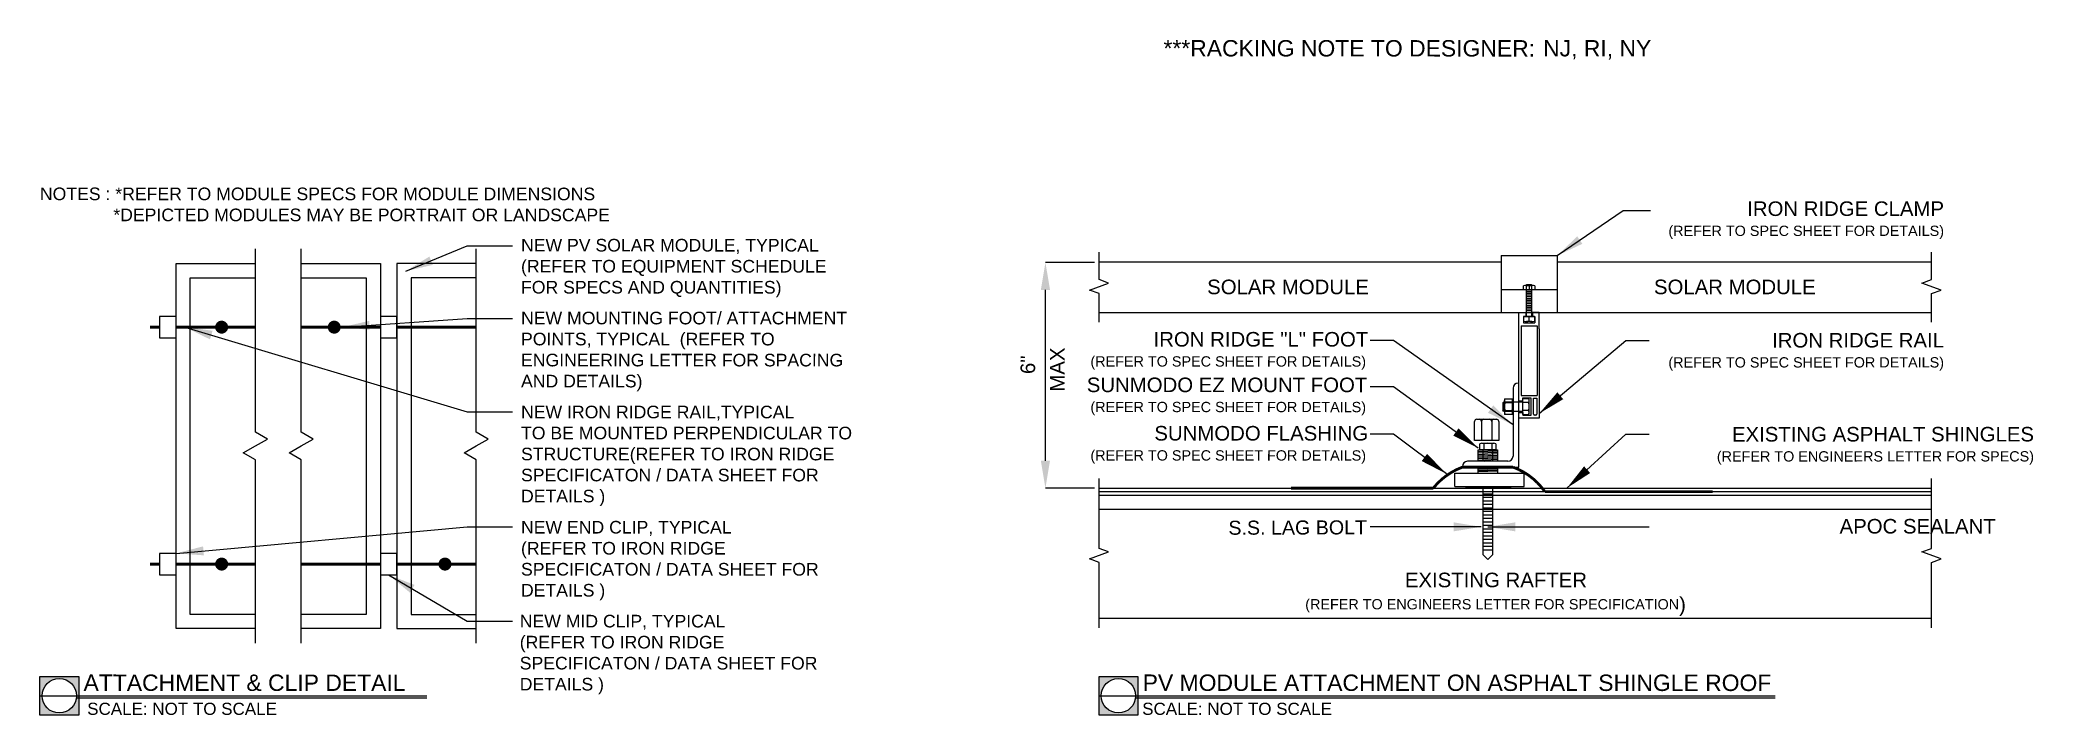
# Model space of a CAD drawing. Header units: feet. Extents: x 220 to 825, y 2730 to 2935.
import ezdxf

# ---------------------------------------------------------------- set-up
doc = ezdxf.new("R2010")
doc.units = ezdxf.units.FT
doc.header["$MEASUREMENT"] = 0
doc.linetypes.add('HIDDEN', pattern=[0.375, 0.25, -0.125])
doc.styles.add('PAPER SPACE TXT', font='technic_.ttf', dxfattribs={"height": 0.125})
doc.styles.add('TITLE BBLOCK TEXT', font='ARIALUNI.TTF')
doc.dimstyles.new('PAPER SPACE', dxfattribs={"dimscale": 0, "dimtxt": 0.125, "dimasz": 0.125, "dimexe": 0, "dimexo": 0.020508, "dimgap": 0.041992, "dimtad": 1, "dimdec": 4, "dimzin": 3, "dimdsep": 46, "dimlunit": 4, "dimtxsty": 'PAPER SPACE TXT', "dimcen": 0.125, "dimclrd": 1, "dimclre": 1, "dimclrt": 7, "dimadec": 0, "dimazin": 0, "dimtfac": 1, "dimtdec": 4, "dimtofl": 0, "dimtmove": 2, "dimatfit": 3, "dimfxl": 1, "dimfrac": 2, "dimtolj": 1, "dimtzin": 0, "dimarcsym": 1})

msp = doc.modelspace()

# ---------------------------------------------------------------- hatches: boundary and pattern name
h = msp.add_hatch(color=6)
h.dxf.hatch_style = 1
h.paths.add_polyline_path([(231.44, 2741.62), (219.65, 2741.62), (219.65, 2729.83), (231.44, 2729.83)])
h.paths.add_polyline_path([(230.78, 2735.73, -1), (220.31, 2735.73, -1)], flags=16)
h = msp.add_hatch(color=6)
h.dxf.hatch_style = 1
h.paths.add_polyline_path([(552.89, 2741.62), (541.11, 2741.62), (541.11, 2729.83), (552.89, 2729.83)])
h.paths.add_polyline_path([(552.23, 2735.73, -1), (541.77, 2735.73, -1)], flags=16)

# ---------------------------------------------------------------- linework, layer by layer
for p, q in [((663.14, 2869.43), (663.14, 2852.19)), ((663.14, 2869.43), (680.17, 2869.43)), ((680.17, 2869.43), (680.17, 2852.19)), ((680.17, 2859.01), (663.14, 2859.01)), ((670.64, 2850.97), (669.96, 2850.97)), ((669.96, 2850.97), (669.96, 2849.05)), ((670.64, 2852.21), (670.64, 2850.97)), ((672.66, 2852.21), (672.66, 2850.97)), ((672.66, 2850.97), (673.35, 2850.97)), ((673.35, 2850.97), (673.35, 2849.05)), ((669.19, 2848.15), (674.13, 2848.15)), ((669.19, 2848.15), (669.19, 2826.94)), ((669.96, 2849.05), (673.35, 2849.05)), ((674.13, 2848.15), (674.13, 2826.94)), ((669.67, 2825.24), (668.56, 2825.24)), ((669.19, 2826.94), (674.13, 2826.94)), ((671.65, 2826.13), (669.67, 2826.13)), ((669.67, 2826.13), (669.67, 2825.24)), ((672.29, 2826.13), (671.65, 2826.13)), ((672.29, 2821.01), (672.29, 2826.13)), ((673.01, 2826.13), (673.96, 2826.13)), ((673.01, 2821.27), (673.01, 2826.13)), ((673.96, 2826.13), (673.96, 2821.27)), ((668.56, 2821.73), (669.71, 2821.73)), ((669.71, 2821.73), (669.71, 2821.01)), ((669.71, 2821.01), (672.29, 2821.01)), ((673.71, 2821.01), (673.26, 2821.01)), ((651.43, 2805.4), (651.43, 2805.18)), ((651.43, 2805.18), (668.56, 2805.18))]:
    msp.add_line(p, q)
at = {"color": 1}
for p, q in [((539.74, 2867.36), (524.85, 2867.36)), ((524.85, 2807.12), (524.85, 2859.03)), ((670.78, 2860.39), (672.52, 2860.39)), ((670.9, 2860.51), (671.02, 2860.63)), ((670.9, 2860.39), (670.9, 2860.51)), ((672.4, 2860.51), (670.9, 2860.51)), ((670.9, 2859.01), (670.9, 2860.39)), ((670.9, 2850.97), (670.9, 2859.01)), ((670.9, 2859.01), (672.4, 2859.01)), ((672.4, 2858.48), (670.9, 2858.48)), ((672.4, 2857.95), (670.9, 2857.95)), ((672.4, 2857.42), (670.9, 2857.42)), ((672.4, 2856.88), (670.9, 2856.88)), ((672.4, 2856.35), (670.9, 2856.35)), ((672.4, 2855.82), (670.9, 2855.82)), ((671.02, 2860.63), (672.28, 2860.63)), ((671.65, 2860.29), (671.65, 2859.01)), ((672.4, 2860.51), (672.28, 2860.63)), ((672.4, 2860.51), (672.4, 2860.39)), ((672.4, 2860.39), (672.4, 2859.01)), ((672.4, 2859.01), (672.4, 2850.97)), ((673.25, 2850.97), (670.06, 2850.97)), ((670.06, 2849.51), (670.06, 2850.97)), ((670.06, 2850.97), (673.25, 2850.97)), ((672.4, 2855.29), (670.9, 2855.29)), ((670.9, 2850.97), (670.9, 2855.11)), ((672.4, 2854.76), (670.9, 2854.76)), ((672.4, 2854.22), (670.9, 2854.22)), ((672.4, 2853.69), (670.9, 2853.69)), ((672.4, 2853.16), (670.9, 2853.16)), ((672.4, 2852.63), (670.9, 2852.63)), ((671.65, 2849.51), (671.65, 2850.97)), ((672.4, 2855.11), (672.4, 2850.97)), ((673.25, 2850.97), (673.25, 2849.51)), ((672.45, 2849.39), (670.85, 2849.39)), ((664.18, 2825.96), (664.18, 2821.18)), ((664.18, 2825.36), (664.18, 2825.37)), ((666.65, 2825.96), (666.65, 2821.18)), ((666.77, 2829.16), (666.77, 2808.52)), ((668.56, 2830.72), (668.33, 2830.72)), ((668.56, 2805.18), (668.56, 2830.72)), ((671.69, 2821.77), (671.69, 2825.37)), ((663.91, 2824.95), (663.64, 2824.68)), ((663.64, 2824.68), (663.64, 2822.46)), ((663.91, 2822.19), (663.64, 2822.46)), ((664.18, 2824.95), (663.91, 2824.95)), ((663.91, 2822.19), (663.91, 2824.95)), ((663.91, 2822.19), (664.18, 2822.19)), ((668.56, 2824.95), (664.18, 2824.95)), ((664.18, 2822.19), (668.56, 2822.19)), ((664.18, 2821.77), (664.18, 2821.78)), ((664.34, 2824.77), (666.49, 2824.77)), ((664.34, 2822.37), (666.49, 2822.37)), ((669.67, 2824.95), (668.56, 2824.95)), ((668.56, 2822.19), (669.67, 2822.19)), ((671.49, 2824.77), (669.67, 2824.77)), ((671.49, 2822.37), (669.67, 2822.37)), ((657.29, 2812.46), (660.92, 2812.46)), ((657.7, 2806.96), (657.7, 2810.42)), ((657.89, 2812.26), (657.89, 2810.42)), ((660.31, 2812.26), (660.31, 2810.42)), ((660.5, 2810.42), (660.5, 2806.96)), ((665.21, 2806.96), (652.99, 2806.96)), ((539.74, 2798.79), (524.85, 2798.79)), ((541.11, 2797.73), (793.8, 2797.73)), ((657.7, 2778.56), (657.7, 2798.79)), ((660.5, 2796.98), (657.7, 2796.98)), ((660.5, 2795.92), (657.7, 2795.92)), ((660.5, 2798.79), (660.5, 2778.56)), ((660.5, 2794.86), (657.7, 2794.86)), ((660.5, 2793.79), (657.7, 2793.79)), ((660.5, 2792.73), (657.7, 2792.73)), ((660.5, 2791.66), (657.7, 2791.66)), ((660.5, 2790.6), (657.7, 2790.6)), ((660.5, 2789.53), (657.7, 2789.53)), ((660.5, 2788.47), (657.7, 2788.47)), ((660.5, 2787.41), (657.7, 2787.41)), ((660.5, 2786.34), (657.7, 2786.34)), ((660.5, 2785.28), (657.7, 2785.28)), ((660.5, 2784.21), (657.7, 2784.21)), ((660.5, 2783.15), (657.7, 2783.15)), ((660.5, 2782.08), (657.7, 2782.08)), ((660.5, 2781.02), (657.7, 2781.02)), ((660.5, 2779.96), (657.7, 2779.96)), ((657.7, 2778.56), (659.1, 2777.16)), ((660.5, 2778.56), (659.1, 2777.16)), ((541.11, 2759.33), (793.8, 2759.33))]:
    msp.add_line(p, q, dxfattribs=at)
at = {"color": 6}
for p, q in [((541.11, 2867.52), (663.14, 2867.52)), ((680.17, 2867.52), (793.8, 2867.52)), ((541.11, 2852.19), (793.8, 2852.19)), ((541.11, 2798.79), (793.8, 2798.79)), ((541.11, 2796.66), (793.8, 2796.66)), ((541.11, 2792.4), (793.8, 2792.4)), ((219.65, 2735.73), (337.09, 2735.73)), ((541.11, 2735.73), (746.3, 2735.73))]:
    msp.add_line(p, q, dxfattribs=at)
at = {"color": 1, "linetype": 'Continuous'}
for p, q in [((256.01, 2850.98), (256.01, 2844.43)), ((261.02, 2850.98), (256.01, 2850.98)), ((261.02, 2844.43), (261.02, 2850.98)), ((323, 2850.98), (323, 2844.43)), ((328.01, 2850.98), (323, 2850.98)), ((328.01, 2844.43), (328.01, 2850.98)), ((256.01, 2844.43), (261.02, 2844.43)), ((323, 2844.43), (328.01, 2844.43)), ((256.01, 2778.99), (256.01, 2772.45)), ((261.02, 2778.99), (256.01, 2778.99)), ((261.02, 2772.45), (261.02, 2778.99)), ((323, 2778.99), (323, 2772.45)), ((328.01, 2778.99), (323, 2778.99)), ((328.01, 2772.45), (328.01, 2778.99)), ((256.01, 2772.45), (261.02, 2772.45)), ((323, 2772.45), (328.01, 2772.45))]:
    msp.add_line(p, q, dxfattribs=at)
at = {"color": 3}
for p, q in [((655.77, 2819.76), (661.74, 2819.76)), ((655.09, 2814.29), (655.09, 2819.04)), ((655.09, 2813.31), (655.09, 2814.29)), ((662.42, 2813.31), (655.09, 2813.31)), ((657.2, 2819.04), (657.2, 2813.31)), ((660.29, 2819.04), (660.29, 2813.31)), ((662.42, 2819.04), (662.42, 2813.31)), ((656.14, 2806.96), (656.14, 2810.42)), ((656.14, 2810.42), (662.07, 2810.42)), ((656.14, 2809.92), (662.07, 2810.14)), ((656.14, 2809.49), (662.07, 2809.71)), ((656.14, 2807.76), (662.07, 2807.98)), ((656.14, 2807.32), (662.07, 2807.55)), ((656.16, 2809.05), (662.08, 2809.28)), ((656.18, 2808.62), (662.1, 2808.85)), ((656.18, 2808.19), (662.1, 2808.41)), ((657.96, 2806.96), (662.08, 2807.12)), ((662.07, 2810.42), (662.07, 2806.96)), ((649.14, 2799.31), (649.14, 2803.39)), ((649.14, 2803.39), (670.18, 2803.39)), ((656.14, 2803.39), (656.14, 2804.75)), ((656.14, 2804.52), (662.05, 2804.74)), ((656.14, 2804.16), (662.07, 2804.38)), ((656.14, 2803.81), (662.07, 2804.03)), ((662.07, 2804.75), (662.07, 2803.39)), ((670.18, 2799.31), (670.18, 2803.39)), ((649.14, 2799.31), (653.36, 2799.31)), ((652.56, 2798.79), (652.56, 2799.31)), ((666.02, 2798.79), (652.56, 2798.79)), ((653.36, 2799.31), (670.18, 2799.31)), ((665.29, 2799.31), (666.02, 2799.31)), ((666.02, 2799.31), (666.02, 2798.79))]:
    msp.add_line(p, q, dxfattribs=at)
at = {"color": 251, "linetype": 'Continuous'}
for p, q in [((230.78, 2735.14), (337.09, 2735.14)), ((552.23, 2735.14), (746.3, 2735.14))]:
    msp.add_line(p, q, dxfattribs=at)
at = {"color": 3, "flags": 128}
for points in [[(285.06, 2751.7), (285.06, 2807.36), (281.39, 2809.48), (285.06, 2811.6), (288.73, 2813.72), (285.06, 2815.84), (285.06, 2871.5)], [(298.96, 2751.7), (298.96, 2807.36), (295.29, 2809.48), (298.96, 2811.6), (302.63, 2813.72), (298.96, 2815.84), (298.96, 2871.5)], [(352.06, 2751.7), (352.06, 2807.36), (348.39, 2809.48), (352.06, 2811.6), (355.73, 2813.72), (352.06, 2815.84), (352.06, 2871.5)]]:
    msp.add_lwpolyline(points, dxfattribs=at)
at = {"color": 7, "linetype": 'Continuous', "flags": 128}
for points in [[(541.11, 2849.25), (541.11, 2857.89), (538.18, 2858.95), (544.03, 2861.08), (541.11, 2862.14), (541.11, 2870.46)], [(793.8, 2849.25), (793.8, 2857.89), (796.72, 2858.95), (790.88, 2861.08), (793.8, 2862.14), (793.8, 2870.46)], [(285.06, 2756.17), (261.02, 2756.17), (261.02, 2867.03), (285.06, 2867.03)], [(298.96, 2867.03), (323, 2867.03), (323, 2756.17), (298.96, 2756.17)], [(352.06, 2867.03), (328.01, 2867.03), (328.01, 2756.17), (352.06, 2756.17)], [(541.11, 2756.4), (541.11, 2776.23), (538.18, 2777.3), (544.03, 2779.42), (541.11, 2780.49), (541.11, 2801.73)], [(793.8, 2756.4), (793.8, 2776.23), (796.72, 2777.3), (790.88, 2779.42), (793.8, 2780.49), (793.8, 2801.73)]]:
    msp.add_lwpolyline(points, dxfattribs=at)
at = {"color": 8, "linetype": 'Continuous', "flags": 128}
for points in [[(285.06, 2760.46), (265.31, 2760.46), (265.31, 2862.73), (285.06, 2862.73)], [(298.96, 2862.73), (318.71, 2862.73), (318.71, 2760.46), (298.96, 2760.46)], [(352.06, 2862.73), (332.3, 2862.73), (332.3, 2760.46), (352.06, 2760.46)]]:
    msp.add_lwpolyline(points, dxfattribs=at)
at = {"color": 1}
for points in [[(673.38, 2860.29), (673.38, 2859.01), (669.92, 2859.01), (669.92, 2860.29)], [(664.18, 2825.96), (666.65, 2825.96)], [(671.49, 2825.96), (669.67, 2825.96), (669.67, 2821.18), (671.49, 2821.18)], [(666.65, 2821.18), (664.18, 2821.18)], [(661.52, 2812.26), (661.52, 2810.42), (656.68, 2810.42), (656.68, 2812.26)]]:
    msp.add_lwpolyline(points, dxfattribs=at)
at = {"const_width": 1.97, "flags": 128}
for points in [[(273.84, 2847.7, 1), (275.81, 2847.7, 1)], [(308.01, 2847.7, 1), (309.98, 2847.7, 1)], [(273.84, 2775.72, 1), (275.81, 2775.72, 1)], [(341.62, 2775.72, 1), (343.59, 2775.72, 1)]]:
    msp.add_lwpolyline(points, format="xyb", close=True, dxfattribs=at)
for points in [[(668.56, 2847.19), (668.56, 2852.19), (670.64, 2852.19)], [(674.75, 2847.19), (674.75, 2852.19), (672.66, 2852.19)], [(668.56, 2825.24), (668.56, 2847.19)], [(674.75, 2847.19), (674.75, 2820.08), (668.56, 2820.08), (668.56, 2821.73)]]:
    msp.add_lwpolyline(points)
at = {"color": 7, "linetype": 'HIDDEN', "ltscale": 20, "const_width": 0.861, "flags": 128}
for points in [[(256.01, 2847.7), (253.06, 2847.7)], [(285.06, 2847.7), (261.02, 2847.7)], [(323, 2847.7), (298.96, 2847.7)], [(352.06, 2847.7), (328.01, 2847.7)], [(256.01, 2775.72), (253.06, 2775.72)], [(285.06, 2775.72), (261.02, 2775.72)], [(323, 2775.72), (298.96, 2775.72)], [(352.06, 2775.72), (328.01, 2775.72)]]:
    msp.add_lwpolyline(points, dxfattribs=at)
at = {"const_width": 0.851}
msp.add_lwpolyline([(727.4, 2797.73), (676.43, 2797.73, 0.154507), (666.77, 2805.18), (651.43, 2805.18, 0.13774), (642.56, 2798.79), (599.38, 2798.79)], format="xyb", dxfattribs=at)
at = {"color": 6}
for points in [[(219.65, 2741.62), (231.44, 2741.62), (231.44, 2729.83), (219.65, 2729.83)], [(541.11, 2741.62), (552.89, 2741.62), (552.89, 2729.83), (541.11, 2729.83)]]:
    msp.add_lwpolyline(points, close=True, dxfattribs=at)
for centre in [(225.55, 2735.73), (547, 2735.73)]:
    msp.add_circle(centre, 5.23, dxfattribs=at)
at = {"color": 1}
for centre, radius, start, end in [((670.79, 2856.79), 3.6, 76.1061, 103.89393), ((672.52, 2856.79), 3.6, 76.10607, 103.8939), ((670.85, 2852.1), 2.71, 252.8487, 287.1513), ((672.45, 2852.1), 2.71, 252.8487, 287.1513), ((665.34, 2825.37), 1.16, 149.0201, 210.9799), ((665.49, 2825.37), 1.16, 329.0201, 30.97992), ((668.33, 2829.16), 1.56, 90, 180), ((670.66, 2825.37), 1.02, 324.1655, 35.8345), ((668.58, 2823.57), 4.4, 164.2217, 195.7782), ((665.34, 2821.77), 1.16, 149.0201, 210.9799), ((662.25, 2823.57), 4.4, 344.2218, 15.77825), ((665.49, 2821.77), 1.16, 329.0201, 30.97991), ((667.89, 2823.57), 3.8, 341.6338, 18.3662), ((670.66, 2821.77), 1.02, 324.16539, 35.8346), ((657.29, 2811.42), 1.03, 54.1654, 125.8346), ((659.1, 2808.61), 3.84, 71.6338, 108.3662), ((660.92, 2811.42), 1.03, 54.1655, 125.8345), ((665.21, 2808.52), 1.56, 270, 0), ((652.99, 2805.4), 1.56, 90, 180)]:
    msp.add_arc(centre, radius, start, end, dxfattribs=at)
at = {"color": 3}
for centre, start, end in [((655.88, 2818.98), 98.19954, 175.74716), ((656.41, 2818.98), 4.25284, 81.80046), ((657.99, 2818.98), 98.19954, 175.74716), ((659.5, 2818.98), 4.25284, 81.80046), ((661.08, 2818.98), 98.19954, 175.74716), ((661.63, 2818.98), 4.25284, 81.80046)]:
    msp.add_arc(centre, 0.794, start, end, dxfattribs=at)
for centre, start, end in [((673.26, 2821.27), 180, 270), ((673.71, 2821.27), 270, 0)]:
    msp.add_arc(centre, 0.258, start, end)
at = {"color": 1}
for points in [[(523.46, 2859.03), (526.24, 2859.03), (524.85, 2867.36)], [(523.46, 2807.12), (526.24, 2807.12), (524.85, 2798.79)]]:
    msp.add_solid(points, dxfattribs=at)

# ---------------------------------------------------------------- texts
at = {"color": 2, "char_height": 4.9766, "attachment_point": 1, "rotation": 359.98856, "style": 'TITLE BBLOCK TEXT'}
for s, insert, width in [('***RACKING NOTE TO DESIGNER:', (560.68, 2934.91), 113.9229), ('\\pt29.8594;NJ, RI, NY', (675.9, 2934.91), 198.2811)]:
    msp.add_mtext(s, dxfattribs=dict(at, insert=insert, width=width))
at = {"color": 7, "style": 'TITLE BBLOCK TEXT'}
for s, insert, char_height, width, attachment_point, rotation in [('\\pi-19.14936,l19.14936;NOTES : *REFER TO MODULE SPECS FOR MODULE DIMENSIONS\\P\\pi0,l0;               *DEPICTED MODULES MAY BE PORTRAIT OR LANDSCAPE\\P\\P\\pi-19.14936,l19.14936;               ', (219.66, 2890.11), 3.8299, 248.3125, 1, 359.98856), ('\\A1;\\pt646.82095;IRON RIDGE CLAMP\\P{\\H0.7063x;(REFER TO SPEC SHEET FOR DETAILS)}', (797.58, 2885.91), 4.4236, 87.9999, 3, 0.01144), ('NEW PV SOLAR MODULE, TYPICAL\\P(REFER TO EQUIPMENT SCHEDULE FOR SPECS AND QUANTITIES)', (365.69, 2874.52), 3.8299, 102.2973, 1, 359.98856), ('\\A1;\\pt646.82095;SOLAR MODULE', (573.94, 2862.14), 4.4236, 111.7592, 1, 359.98856), ('\\A1;\\pt646.82095;SOLAR MODULE', (709.54, 2862.14), 4.4236, 111.7592, 1, 359.98856), ('NEW MOUNTING FOOT/ ATTACHMENT POINTS, TYPICAL  (REFER TO ENGINEERING LETTER FOR SPACING AND DETAILS)', (365.69, 2852.39), 3.8299, 102.2973, 1, 359.98856), ('\\A1;\\pi21.95788,t668.77883;IRON RIDGE "L" FOOT \\P\\pi2.78635,t649.6073;{\\H0.7063x;(REFER TO SPEC SHEET FOR DETAILS)}', (535.72, 2846.24), 4.4236, 86.4141, 1, 359.98856), ('\\A1;\\pt646.82095;IRON RIDGE RAIL\\P{\\H0.7063x;(REFER TO SPEC SHEET FOR DETAILS)}', (797.58, 2845.95), 4.4236, 87.9999, 3, 0.01144), ('\\A1;6"', (517.3, 2833.46), 4.424, 72.7668, 1, 89.98856), ('\\A1;MAX', (526.24, 2828.12), 4.424, 72.7668, 1, 89.98856), ('\\A1;\\pi1.68951,t648.51046;SUNMODO EZ MOUNT FOOT \\P\\pi2.78635,t649.6073;{\\H0.7063x;(REFER TO SPEC SHEET FOR DETAILS)}', (535.72, 2832.39), 4.4236, 86.4141, 1, 359.98856), ('NEW IRON RIDGE RAIL,TYPICAL\\PTO BE MOUNTED PERPENDICULAR TO STRUCTURE(REFER TO IRON RIDGE SPECIFICATON / DATA SHEET FOR DETAILS )', (365.69, 2823.85), 3.8299, 102.2973, 1, 359.98856), ('\\A1;\\pi22.19324,t669.01419;SUNMODO FLASHING\\P\\pi2.78635,t649.6073;{\\H0.7063x;(REFER TO SPEC SHEET FOR DETAILS)}', (535.72, 2817.69), 4.4236, 86.4141, 1, 359.98856), ('\\A1;\\pt646.82095;EXISTING ASPHALT SHINGLES\\P{\\H0.7063x;(REFER TO ENGINEERS LETTER FOR SPECS)}', (824.89, 2817.4), 4.4236, 115.4857, 3, 0.01144), ('\\A1;\\pi2.4272;{\\H0.7063x;S.S. LAG BOLT}', (577.95, 2788.89), 6.043, 44.1134, 1, 0.19596), ('\\A1;\\pt646.82095;APOC SEALANT ', (813.27, 2789.44), 4.4236, 104.2547, 3, 0.01144), ('NEW END CLIP, TYPICAL\\P(REFER TO IRON RIDGE SPECIFICATON / DATA SHEET FOR DETAILS )', (365.68, 2788.85), 3.8299, 102.2973, 1, 359.98856), ('\\A1;\\pi37.70807,t684.52902;EXISTING RAFTER\\P\\pi7.4608,t654.28175;{\\H0.7063x;(REFER TO ENGINEERS LETTER FOR SPECIFICATION})', (596.24, 2773.13), 4.4236, 130.138, 1, 359.98856), ('NEW MID CLIP, TYPICAL\\P(REFER TO IRON RIDGE SPECIFICATON / DATA SHEET FOR DETAILS )', (365.3, 2760.32), 3.8299, 102.2973, 1, 359.98856), ('ATTACHMENT & CLIP DETAIL', (232.91, 2742.19), 4.9766, 191.6609, 1, 359.98856), ('PV MODULE ATTACHMENT ON ASPHALT SHINGLE ROOF ', (554.36, 2742.19), 4.9766, 198.2811, 1, 359.98856), ('SCALE: NOT TO SCALE', (234.02, 2733.62), 3.6907, 80.1638, 1, 359.98856), ('SCALE: NOT TO SCALE', (554.22, 2733.62), 3.6907, 80.1638, 1, 359.98856)]:
    msp.add_mtext(s, dxfattribs=dict(at, insert=insert, char_height=char_height, width=width, attachment_point=attachment_point, rotation=rotation))

# ---------------------------------------------------------------- leaders
for points in [[(680.17, 2869.43), (700.21, 2883.18), (708.45, 2883.18)], [(330.7, 2864.71), (349.33, 2872.38), (363.1, 2872.38)], [(311.38, 2847.67), (349.33, 2850.36), (363.1, 2850.36)], [(263.7, 2847.7), (349.33, 2821.98), (363.1, 2821.98)], [(666.77, 2818), (630.46, 2843.65), (623.4, 2843.65)], [(674.75, 2821.49), (701.01, 2843.65), (708.07, 2843.65)], [(656.18, 2810.96), (630.46, 2829.61), (623.4, 2829.61)], [(646.56, 2803.14), (630.46, 2815.15), (623.4, 2815.15)], [(683.11, 2798.79), (701.01, 2815.15), (708.07, 2815.15)], [(261.02, 2778.99), (349.33, 2787.03), (363.1, 2787.03)], [(657.07, 2787.04), (635.69, 2787.04), (623.4, 2787.04)], [(659.1, 2787.04), (699.82, 2787.04), (708.07, 2787.04)], [(325.51, 2772.45), (349.33, 2758.42), (363.1, 2758.42)]]:
    msp.add_leader(points, dimstyle='PAPER SPACE', override={"dimscale": 66.653699, "dimtad": 0})

doc.saveas('drawing.dxf')
